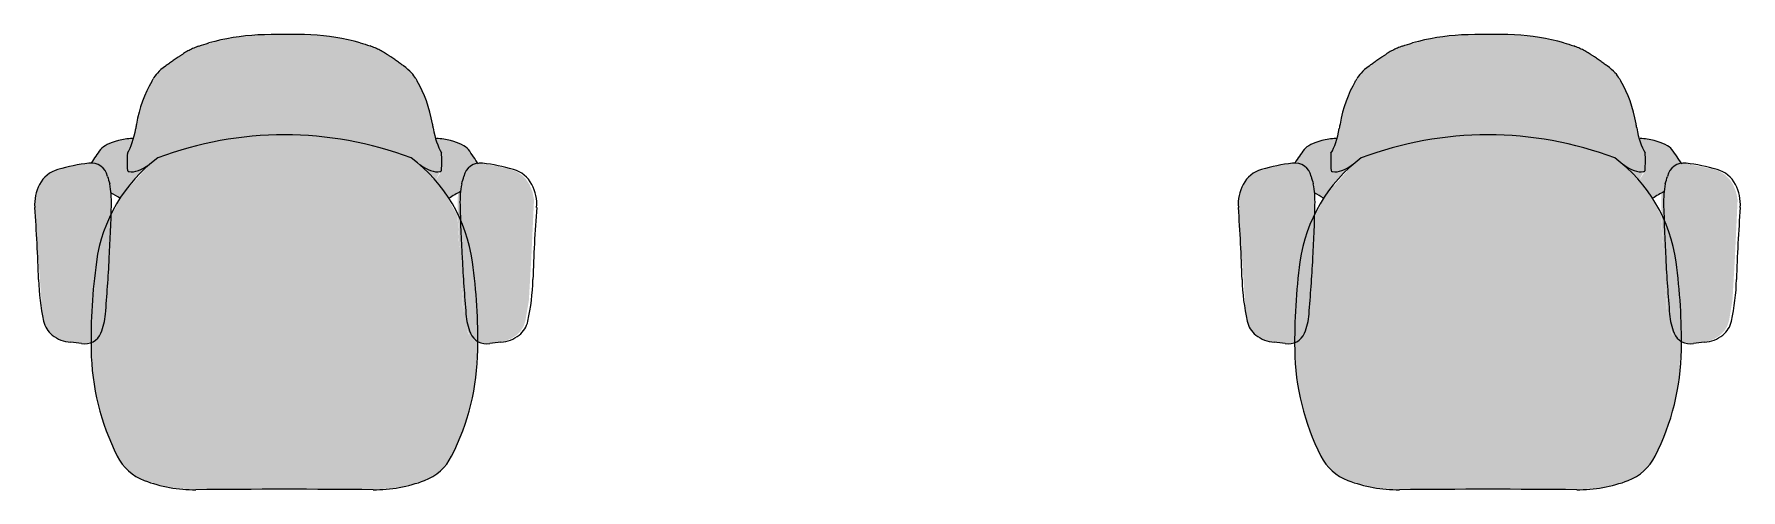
# Model space of a CAD drawing. Header units: inches. Extents: x 46946 to 48441, y 40324 to 42003.
# Drawn here: x 47741 to 47826, y 41123.6 to 41146.4 of the extents above; entities that cross this region are included whole.
import ezdxf

# ---------------------------------------------------------------- set-up
doc = ezdxf.new("R2010")
doc.units = ezdxf.units.IN
doc.header["$MEASUREMENT"] = 0
doc.layers.add('I-FURN', color=30, linetype='Continuous', lineweight=9)

# ---------------------------------------------------------------- blocks, each defined once
blk = doc.blocks.new('Steelcase - Seating - SILQ - Task Chair - Task Chair-V65-Level 06 - Furniture')
at = {"layer": 'I-FURN', "transparency": 33554534}
blk.add_hatch(color=155, dxfattribs=at).paths.add_polyline_path([(4.324, -20.257), (5.631, -20.147), (6.894, -19.796), (7.438, -19.508), (7.896, -19.096), (8.24, -18.585), (8.943, -16.891), (9.381, -15.11), (9.537, -12.917), (9.443, -12.878), (9.281, -12.764), (9.15, -12.618), (9.055, -12.445), (8.885, -11.848), (8.798, -11.089), (8.604, -7.983), (8.533, -6.583), (7.767, -5.274), (6.744, -4.11), (7.183, -4.339), (7.496, -4.409), (7.683, -4.378), (7.737, -4.281), (7.728, -3.462), (7.481, -2.887), (7.425, -2.705), (7.136, -1.454), (6.984, -0.878), (6.487, 0.171), (6.061, 0.699), (5.104, 1.388), (4.667, 1.655), (3.927, 1.946), (3.679, 2.024), (2.467, 2.287), (1.23, 2.416), (-0.094, 2.444), (-1.417, 2.413), (-2.655, 2.281), (-4.113, 1.939), (-4.36, 1.862), (-4.852, 1.646), (-5.682, 1.106), (-6.249, 0.685), (-6.422, 0.516), (-6.791, -0.075), (-7.173, -0.893), (-7.761, -3.155), (-7.925, -3.481), (-7.916, -4.341), (-7.842, -4.402), (-7.472, -4.375), (-7.076, -4.2), (-6.88, -4.11), (-8.138, -5.518), (-8.739, -6.617), (-8.837, -8.904), (-9.048, -11.694), (-9.095, -11.985), (-9.338, -12.618), (-9.469, -12.765), (-9.726, -12.971), (-9.733, -13.283), (-9.569, -15.11), (-9.13, -16.891), (-8.428, -18.585), (-8.084, -19.096), (-7.626, -19.508), (-7.081, -19.796), (-5.818, -20.147), (-4.512, -20.257), (-0.094, -20.237)])
h = blk.add_hatch(color=155, dxfattribs=at)
h.paths.add_polyline_path([(9.82, -12.984), (10.569, -12.902), (10.894, -12.847), (11.201, -12.728), (11.478, -12.55), (11.677, -12.352), (11.825, -12.114), (11.916, -11.848), (12.09, -10.82), (12.21, -8.73), (12.347, -5.791), (12.267, -5.403), (12.116, -5.036), (11.949, -4.783), (11.733, -4.569), (11.479, -4.403), (11.197, -4.292), (10.433, -4.107), (9.536, -3.971), (9.074, -3.291), (8.799, -3.086), (8.487, -2.943), (7.845, -2.78), (7.445, -2.763), (7.583, -3.155), (7.738, -3.481), (7.734, -4.384), (7.646, -4.52), (7.441, -4.841), (8.109, -5.73), (8.553, -5.463), (8.537, -6.188), (8.576, -6.663), (8.799, -7.07), (9.283, -8.921), (9.506, -11.583), (9.577, -12.933), (9.738, -12.971)])
h.paths.add_polyline_path([(-10.008, -12.984), (-9.724, -12.902), (-9.656, -10.82), (-9.423, -8.73), (-8.987, -7.07), (-8.739, -6.617), (-8.721, -5.474), (-8.289, -5.72), (-7.637, -4.828), (-7.933, -4.308), (-7.925, -3.481), (-7.668, -2.884), (-7.668, -2.75), (-8.372, -2.847), (-8.987, -3.086), (-9.262, -3.291), (-9.724, -3.971), (-10.055, -4.013), (-10.62, -4.107), (-11.667, -4.403), (-11.921, -4.569), (-12.136, -4.783), (-12.304, -5.036), (-12.455, -5.403), (-12.535, -5.791), (-12.542, -6.188), (-12.161, -11.508), (-12.103, -11.848), (-12.013, -12.114), (-11.864, -12.352), (-11.666, -12.55), (-11.389, -12.728), (-11.081, -12.847), (-10.204, -12.971)])
h.paths.add_polyline_path([(-7.629, -4.841), (-6.932, -4.116), (-7.371, -4.36), (-7.753, -4.421), (-7.86, -4.447), (-7.637, -4.828)])
h.paths.add_polyline_path([(7.441, -4.841), (7.646, -4.421), (7.256, -4.378), (6.984, -4.265), (6.734, -4.11), (6.799, -4.2), (7.424, -4.823)])
h = blk.add_hatch(color=155, dxfattribs=at)
h.paths.add_polyline_path([(-9.725, -12.917), (-9.63, -12.878), (-9.468, -12.764), (-9.338, -12.618), (-9.243, -12.445), (-9.072, -11.848), (-8.986, -11.089), (-8.791, -7.983), (-8.764, -6.663), (-8.987, -7.07), (-9.47, -8.921), (-9.694, -11.583), (-9.724, -12.902)])
h.paths.add_polyline_path([(9.537, -12.917), (9.468, -10.82), (9.235, -8.73), (8.799, -7.07), (8.551, -6.617), (8.65, -8.904), (8.86, -11.694), (8.907, -11.985), (9.15, -12.618), (9.282, -12.765), (9.5, -12.902)])
h.paths.add_polyline_path([(7.737, -3.48), (7.737, -3.462), (7.481, -2.87), (7.573, -3.155), (7.737, -3.479)])
at = {"layer": 'I-FURN'}
for centre, radius, start, end in [((-0.094, -20.565), 17.999, 69.4451, 110.5549), ((-8.476, -14.636), 10.746, 97.31769, 105.70586), ((-9.737, -4.817), 0.846, 12.40477, 97.31769), ((-1.751, -9.95), 7.788, 126.7734, 172.2814), ((-1.832, -3.884), 6.107, 176.21906, 184.2434), ((1.563, -9.95), 7.788, 7.7186, 53.2266), ((1.644, -3.884), 6.107, 355.7566, 3.9669), ((9.674, -4.817), 0.846, 82.68231, 167.59523), ((8.413, -14.636), 10.746, 74.29414, 82.68231), ((-10.417, -6.027), 2.131, 152.29414, 184.33855), ((-10.98, -5.731), 1.495, 105.70586, 152.29414), ((-5.801, -3.951), 3.183, 192.40477, 199.36037), ((-13.735, -5.931), 5.016, 358.54776, 10.62071), ((-7.826, -4.301), 0.102, 199.83438, 260.91502), ((7.639, -4.301), 0.102, 279.08498, 340.16562), ((13.673, -5.931), 5.016, 169.37929, 181.45224), ((5.739, -3.951), 3.183, 340.63963, 347.59523), ((10.917, -5.731), 1.495, 27.70586, 74.29414), ((10.354, -6.027), 2.131, 355.66145, 27.70586), ((-87.855, -11.902), 75.53, 1.61012, 4.33855), ((-102.475, -3.681), 93.784, 356.91443, 358.54776), ((102.412, -3.681), 93.784, 181.45224, 183.08557), ((87.793, -11.902), 75.53, 175.66145, 178.38988), ((19.816, -12.873), 29.553, 172.2814, 180.79523), ((-102.475, -3.681), 93.784, 355.21272, 356.91443), ((102.412, -3.681), 93.784, 183.08557, 184.78728), ((-20.004, -12.873), 29.553, 359.20477, 7.7186), ((-1.15, -9.465), 11.21, 181.61012, 192.27774), ((1.088, -9.465), 11.21, 347.72226, 358.38988), ((-10.903, -11.587), 1.229, 192.27774, 231.60897), ((-12.176, -11.244), 3.17, 337.73245, 355.21272), ((12.114, -11.244), 3.17, 184.78728, 202.26755), ((10.84, -11.587), 1.229, 308.39103, 347.72226), ((-10.644, -11.26), 1.646, 231.60897, 266.06792), ((-10.048, -12.115), 0.87, 259.65429, 337.73245), ((9.986, -12.115), 0.87, 202.26755, 280.34571), ((10.581, -11.26), 1.646, 273.93208, 308.39103), ((-11.098, -17.866), 4.976, 79.65429, 86.06792), ((2.364, -13.115), 12.099, 180.79523, 206.87765), ((-2.552, -13.115), 12.099, 333.12235, 359.20477), ((11.035, -17.866), 4.976, 93.93208, 100.34571), ((-6.189, -17.45), 2.51, 206.87765, 249.16301), ((6.001, -17.45), 2.51, 290.83713, 333.12235), ((-4.575, -13.212), 7.045, 249.16301, 270.51904), ((-0.094, -507.917), 487.68, 89.48096, 90.51904), ((4.388, -13.212), 7.045, 269.48096, 290.83713)]:
    blk.add_arc(centre, radius, start, end, dxfattribs=at)
for centre, major_axis, ratio, start_param, end_param in [((-0.197, 3.491), (28.788, 9.031), 0.010331, 4.564035, 4.581348), ((-0.715, -7.447), (-10.638, 0.703), 0.925972, 4.839435, 5.073674), ((-0.08, -11.334), (20.029, 0.021), 0.687917, 1.504672, 1.636921), ((0.552, -7.489), (10.621, 0.817), 0.930689, 1.201333, 1.435697), ((-0.002, 3.456), (-28.773, 8.96), 0.009137, 1.701913, 1.719348), ((-3.584, 0.954), (3.033, 0.943), 0.299058, 2.408761, 2.677493), ((3.364, 0.848), (-3.063, 0.832), 0.32018, 3.59429, 3.863104), ((23.525, -30.282), (-29.395, 31.429), 0.327463, 0.094859, 0.239413), ((-5.577, 9.825), (1.637, 10.168), 0.132764, 3.457864, 3.498777), ((-2.957, 1.773), (3.735, 1.894), 0.219181, 2.633608, 2.828822), ((2.714, 1.674), (-3.789, 1.784), 0.23057, 3.448453, 3.64277), ((5.368, 9.837), (-1.657, 10.165), 0.132165, 2.784215, 2.824821), ((-22.935, -30.915), (28.544, 32.14), 0.323278, 6.035145, 6.180385), ((-17.805, 18.175), (-9.258, 22.226), 0.214326, 3.295947, 3.46791), ((0.14, 18.001), (7.653, 22.038), 0.066957, 2.734521, 2.757866), ((-0.4, 18.007), (-7.721, 22.028), 0.068073, 3.525099, 3.547557), ((18.046, 17.988), (9.697, 22.014), 0.218965, 2.819686, 2.991471), ((76.446, -8.642), (87.634, 0), 0.292872, 2.93157, 2.958572), ((-6.256, -3.508), (3.095, 0), 0.292872, 2.323479, 2.899857), ((-5.961, -5.945), (-3.558, 2.325), 0.616322, 5.556595, 5.775142), ((5.774, -5.945), (3.558, 2.325), 0.616322, 0.508043, 0.726591), ((6.069, -3.508), (3.095, 0), 0.292872, 0.241735, 0.818114), ((-76.634, -8.642), (87.634, 0), 0.292872, 0.181004, 0.210023), ((-4.526, 5.867), (3.429, 10.241), 0.253674, 3.183675, 3.495228), ((4.339, 5.867), (-3.429, 10.241), 0.253674, 2.787957, 3.09951), ((-9.832, -10.709), (-1.988, 5.572), 0.743639, 5.495294, 5.596168), ((9.645, -10.709), (1.988, 5.572), 0.743639, 0.657586, 0.787892)]:
    blk.add_ellipse(centre, major_axis=major_axis, ratio=ratio, start_param=start_param, end_param=end_param, dxfattribs=at)
for points, knots in [([(-4.36, 1.862), (-4.446, 1.83), (-4.572, 1.78), (-4.734, 1.706), (-4.853, 1.647), (-4.967, 1.584), (-5.078, 1.516), (-5.167, 1.459), (-5.238, 1.412), (-5.29, 1.378), (-5.342, 1.345), (-5.41, 1.299), (-5.492, 1.241), (-5.589, 1.172), (-5.714, 1.084), (-5.864, 0.978), (-5.974, 0.898), (-6.027, 0.859)], [0, 0, 0, 0, 0.125, 0.1875, 0.25, 0.3125, 0.375, 0.4375, 0.46875, 0.5, 0.53125, 0.5625, 0.625, 0.6875, 0.75, 0.875, 1, 1, 1, 1]), ([(5.839, 0.872), (5.787, 0.911), (5.677, 0.99), (5.527, 1.095), (5.402, 1.183), (5.306, 1.251), (5.223, 1.309), (5.156, 1.355), (5.104, 1.388), (5.052, 1.422), (4.982, 1.468), (4.892, 1.526), (4.782, 1.593), (4.668, 1.656), (4.549, 1.714), (4.387, 1.788), (4.261, 1.838), (4.176, 1.869)], [0, 0, 0, 0, 0.125, 0.25, 0.3125, 0.375, 0.4375, 0.46875, 0.5, 0.53125, 0.5625, 0.625, 0.6875, 0.75, 0.8125, 0.875, 1, 1, 1, 1])]:
    blk.add_open_spline(points, degree=3, knots=knots, dxfattribs=at)
blk = doc.blocks.new('Steelcase - Seating - SILQ - Task Chair - Task Chair-V74-Level 06 - Furniture')
at = {"layer": 'I-FURN', "transparency": 33554534}
blk.add_hatch(color=155, dxfattribs=at).paths.add_polyline_path([(4.324, -20.257), (5.631, -20.147), (6.894, -19.796), (7.438, -19.508), (7.896, -19.096), (8.24, -18.585), (8.943, -16.891), (9.381, -15.11), (9.537, -12.917), (9.443, -12.878), (9.281, -12.764), (9.15, -12.618), (9.055, -12.445), (8.885, -11.848), (8.798, -11.089), (8.604, -7.983), (8.533, -6.583), (7.767, -5.274), (6.744, -4.11), (7.183, -4.339), (7.496, -4.409), (7.683, -4.378), (7.737, -4.281), (7.728, -3.462), (7.481, -2.887), (7.425, -2.705), (7.286, -2.023), (6.984, -0.878), (6.487, 0.171), (6.061, 0.699), (5.104, 1.388), (4.667, 1.655), (3.927, 1.946), (3.679, 2.024), (2.467, 2.287), (1.23, 2.416), (-0.094, 2.444), (-1.417, 2.413), (-2.655, 2.281), (-4.113, 1.939), (-4.36, 1.862), (-4.852, 1.646), (-5.682, 1.106), (-6.249, 0.685), (-6.422, 0.516), (-6.791, -0.075), (-7.173, -0.893), (-7.761, -3.155), (-7.925, -3.481), (-7.916, -4.341), (-7.842, -4.402), (-7.482, -4.378), (-7.076, -4.2), (-6.88, -4.11), (-8.138, -5.518), (-8.739, -6.617), (-8.837, -8.904), (-9.048, -11.694), (-9.095, -11.985), (-9.338, -12.618), (-9.469, -12.765), (-9.726, -12.971), (-9.733, -13.283), (-9.569, -15.11), (-9.13, -16.891), (-8.428, -18.585), (-8.084, -19.096), (-7.626, -19.508), (-7.081, -19.796), (-5.818, -20.147), (-4.512, -20.257), (-0.094, -20.237)])
h = blk.add_hatch(color=155, dxfattribs=at)
h.paths.add_polyline_path([(9.82, -12.984), (10.569, -12.902), (10.894, -12.847), (11.201, -12.728), (11.478, -12.55), (11.677, -12.352), (11.825, -12.114), (11.916, -11.848), (12.09, -10.82), (12.21, -8.73), (12.347, -5.791), (12.267, -5.403), (12.116, -5.036), (11.949, -4.783), (11.733, -4.569), (11.479, -4.403), (11.197, -4.292), (9.868, -4.013), (9.536, -3.971), (9.074, -3.291), (8.799, -3.086), (8.487, -2.943), (7.845, -2.78), (7.445, -2.763), (7.583, -3.155), (7.738, -3.481), (7.734, -4.384), (7.646, -4.52), (7.441, -4.841), (8.109, -5.73), (8.553, -5.463), (8.537, -6.188), (8.576, -6.663), (8.834, -7.2), (9.283, -8.921), (9.506, -11.583), (9.577, -12.933), (9.738, -12.971)])
h.paths.add_polyline_path([(-10.008, -12.984), (-9.724, -12.902), (-9.656, -10.82), (-9.423, -8.73), (-8.987, -7.07), (-8.739, -6.617), (-8.721, -5.474), (-8.289, -5.72), (-7.629, -4.841), (-7.933, -4.308), (-7.925, -3.481), (-7.668, -2.884), (-7.668, -2.75), (-8.372, -2.847), (-8.987, -3.086), (-9.262, -3.291), (-9.724, -3.971), (-10.055, -4.013), (-10.62, -4.107), (-11.667, -4.403), (-11.921, -4.569), (-12.136, -4.783), (-12.304, -5.036), (-12.455, -5.403), (-12.535, -5.791), (-12.542, -6.188), (-12.161, -11.508), (-12.103, -11.848), (-12.013, -12.114), (-11.864, -12.352), (-11.666, -12.55), (-11.389, -12.728), (-11.081, -12.847), (-10.204, -12.971)])
h.paths.add_polyline_path([(7.441, -4.841), (7.646, -4.421), (7.256, -4.378), (6.984, -4.265), (6.734, -4.11), (6.799, -4.2), (7.424, -4.823)])
h.paths.add_polyline_path([(-7.629, -4.841), (-6.932, -4.116), (-7.371, -4.36), (-7.668, -4.421), (-7.86, -4.447), (-7.738, -4.655)])
h = blk.add_hatch(color=155, dxfattribs=at)
h.paths.add_polyline_path([(9.537, -12.917), (9.468, -10.82), (9.235, -8.73), (8.799, -7.07), (8.551, -6.617), (8.65, -8.904), (8.86, -11.694), (8.907, -11.985), (9.15, -12.618), (9.282, -12.765), (9.5, -12.902)])
h.paths.add_polyline_path([(-9.725, -12.917), (-9.63, -12.878), (-9.468, -12.764), (-9.338, -12.618), (-9.243, -12.445), (-9.072, -11.848), (-8.986, -11.089), (-8.791, -7.983), (-8.764, -6.663), (-9.021, -7.2), (-9.47, -8.921), (-9.694, -11.583), (-9.724, -12.902)])
h.paths.add_polyline_path([(7.737, -3.48), (7.737, -3.462), (7.481, -2.87), (7.573, -3.155), (7.737, -3.479)])
at = {"layer": 'I-FURN'}
for centre, radius, start, end in [((-0.094, -20.565), 17.999, 69.4451, 110.5549), ((-8.476, -14.636), 10.746, 97.31769, 105.70586), ((-9.737, -4.817), 0.846, 12.40477, 97.31769), ((-1.751, -9.95), 7.788, 126.7734, 172.2814), ((-1.832, -3.884), 6.107, 176.21906, 184.2434), ((1.563, -9.95), 7.788, 7.7186, 53.2266), ((1.644, -3.884), 6.107, 355.7566, 3.9669), ((9.674, -4.817), 0.846, 82.68231, 167.59523), ((8.413, -14.636), 10.746, 74.29414, 82.68231), ((-10.417, -6.027), 2.131, 152.29414, 184.33855), ((-10.98, -5.731), 1.495, 105.70586, 152.29414), ((-5.801, -3.951), 3.183, 192.40477, 199.36037), ((-13.735, -5.931), 5.016, 358.54776, 10.62071), ((-7.826, -4.301), 0.102, 199.83438, 260.91502), ((7.639, -4.301), 0.102, 279.08498, 340.16562), ((13.673, -5.931), 5.016, 169.37929, 181.45224), ((5.739, -3.951), 3.183, 340.63963, 347.59523), ((10.917, -5.731), 1.495, 27.70586, 74.29414), ((10.354, -6.027), 2.131, 355.66145, 27.70586), ((-87.855, -11.902), 75.53, 1.61012, 4.33855), ((-102.475, -3.681), 93.784, 356.91443, 358.54776), ((102.412, -3.681), 93.784, 181.45224, 183.08557), ((87.793, -11.902), 75.53, 175.66145, 178.38988), ((19.816, -12.873), 29.553, 172.2814, 180.79523), ((-102.475, -3.681), 93.784, 355.21272, 356.91443), ((102.412, -3.681), 93.784, 183.08557, 184.78728), ((-20.004, -12.873), 29.553, 359.20477, 7.7186), ((-1.15, -9.465), 11.21, 181.61012, 192.27774), ((1.088, -9.465), 11.21, 347.72226, 358.38988), ((-10.903, -11.587), 1.229, 192.27774, 231.60897), ((-12.176, -11.244), 3.17, 337.73245, 355.21272), ((12.114, -11.244), 3.17, 184.78728, 202.26755), ((10.84, -11.587), 1.229, 308.39103, 347.72226), ((-10.644, -11.26), 1.646, 231.60897, 266.06792), ((-10.048, -12.115), 0.87, 259.65429, 337.73245), ((9.986, -12.115), 0.87, 202.26755, 280.34571), ((10.581, -11.26), 1.646, 273.93208, 308.39103), ((-11.098, -17.866), 4.976, 79.65429, 86.06792), ((2.364, -13.115), 12.099, 180.79523, 206.87765), ((-2.552, -13.115), 12.099, 333.12235, 359.20477), ((11.035, -17.866), 4.976, 93.93208, 100.34571), ((-6.189, -17.45), 2.51, 206.87765, 249.16301), ((6.001, -17.45), 2.51, 290.83713, 333.12235), ((-4.575, -13.212), 7.045, 249.16301, 270.51904), ((-0.094, -507.917), 487.68, 89.48096, 90.51904), ((4.388, -13.212), 7.045, 269.48096, 290.83713)]:
    blk.add_arc(centre, radius, start, end, dxfattribs=at)
for centre, major_axis, ratio, start_param, end_param in [((-0.197, 3.491), (28.788, 9.031), 0.010331, 4.564035, 4.581348), ((-0.715, -7.447), (-10.638, 0.703), 0.925972, 4.839435, 5.073674), ((-0.08, -11.334), (20.029, 0.021), 0.687917, 1.504672, 1.636921), ((0.552, -7.489), (10.621, 0.817), 0.930689, 1.201333, 1.435697), ((-0.002, 3.456), (-28.773, 8.96), 0.009137, 1.701913, 1.719348), ((-3.584, 0.954), (3.033, 0.943), 0.299058, 2.408761, 2.677493), ((3.364, 0.848), (-3.063, 0.832), 0.32018, 3.59429, 3.863104), ((23.525, -30.282), (-29.395, 31.429), 0.327463, 0.094859, 0.239413), ((-5.577, 9.825), (1.637, 10.168), 0.132764, 3.457864, 3.498777), ((-2.957, 1.773), (3.735, 1.894), 0.219181, 2.633608, 2.828822), ((2.714, 1.674), (-3.789, 1.784), 0.23057, 3.448453, 3.64277), ((5.368, 9.837), (-1.657, 10.165), 0.132165, 2.784215, 2.824821), ((-22.935, -30.915), (28.544, 32.14), 0.323278, 6.035145, 6.180385), ((-17.805, 18.175), (-9.258, 22.226), 0.214326, 3.295947, 3.46791), ((0.14, 18.001), (7.653, 22.038), 0.066957, 2.734521, 2.757866), ((-0.4, 18.007), (-7.721, 22.028), 0.068073, 3.525099, 3.547557), ((18.046, 17.988), (9.697, 22.014), 0.218965, 2.819686, 2.991471), ((76.446, -8.642), (87.634, 0), 0.292872, 2.93157, 2.958572), ((-6.256, -3.508), (3.095, 0), 0.292872, 2.323479, 2.899857), ((-5.961, -5.945), (-3.558, 2.325), 0.616322, 5.556595, 5.775142), ((5.774, -5.945), (3.558, 2.325), 0.616322, 0.508043, 0.726591), ((6.069, -3.508), (3.095, 0), 0.292872, 0.241735, 0.818114), ((-76.634, -8.642), (87.634, 0), 0.292872, 0.181004, 0.210023), ((-4.526, 5.867), (3.429, 10.241), 0.253674, 3.183675, 3.495228), ((4.339, 5.867), (-3.429, 10.241), 0.253674, 2.787957, 3.09951), ((-9.832, -10.709), (-1.988, 5.572), 0.743639, 5.495294, 5.596168), ((9.645, -10.709), (1.988, 5.572), 0.743639, 0.657586, 0.787892)]:
    blk.add_ellipse(centre, major_axis=major_axis, ratio=ratio, start_param=start_param, end_param=end_param, dxfattribs=at)
for points, knots in [([(-4.36, 1.862), (-4.446, 1.83), (-4.572, 1.78), (-4.734, 1.706), (-4.853, 1.647), (-4.967, 1.584), (-5.078, 1.516), (-5.167, 1.459), (-5.238, 1.412), (-5.29, 1.378), (-5.342, 1.345), (-5.41, 1.299), (-5.492, 1.241), (-5.589, 1.172), (-5.714, 1.084), (-5.864, 0.978), (-5.974, 0.898), (-6.027, 0.859)], [0, 0, 0, 0, 0.125, 0.1875, 0.25, 0.3125, 0.375, 0.4375, 0.46875, 0.5, 0.53125, 0.5625, 0.625, 0.6875, 0.75, 0.875, 1, 1, 1, 1]), ([(5.839, 0.872), (5.787, 0.911), (5.677, 0.99), (5.527, 1.095), (5.402, 1.183), (5.306, 1.251), (5.223, 1.309), (5.156, 1.355), (5.104, 1.388), (5.052, 1.422), (4.982, 1.468), (4.892, 1.526), (4.782, 1.593), (4.668, 1.656), (4.549, 1.714), (4.387, 1.788), (4.261, 1.838), (4.176, 1.869)], [0, 0, 0, 0, 0.125, 0.25, 0.3125, 0.375, 0.4375, 0.46875, 0.5, 0.53125, 0.5625, 0.625, 0.6875, 0.75, 0.8125, 0.875, 1, 1, 1, 1])]:
    blk.add_open_spline(points, degree=3, knots=knots, dxfattribs=at)

msp = doc.modelspace()

# ---------------------------------------------------------------- block references
at = {"layer": 'I-FURN'}
for name, p in [('Steelcase - Seating - SILQ - Task Chair - Task Chair-V65-Level 06 - Furniture', (47753.53, 41143.91)), ('Steelcase - Seating - SILQ - Task Chair - Task Chair-V74-Level 06 - Furniture', (47813.53, 41143.91))]:
    msp.add_blockref(name, p, dxfattribs=at)

doc.saveas('drawing.dxf')
